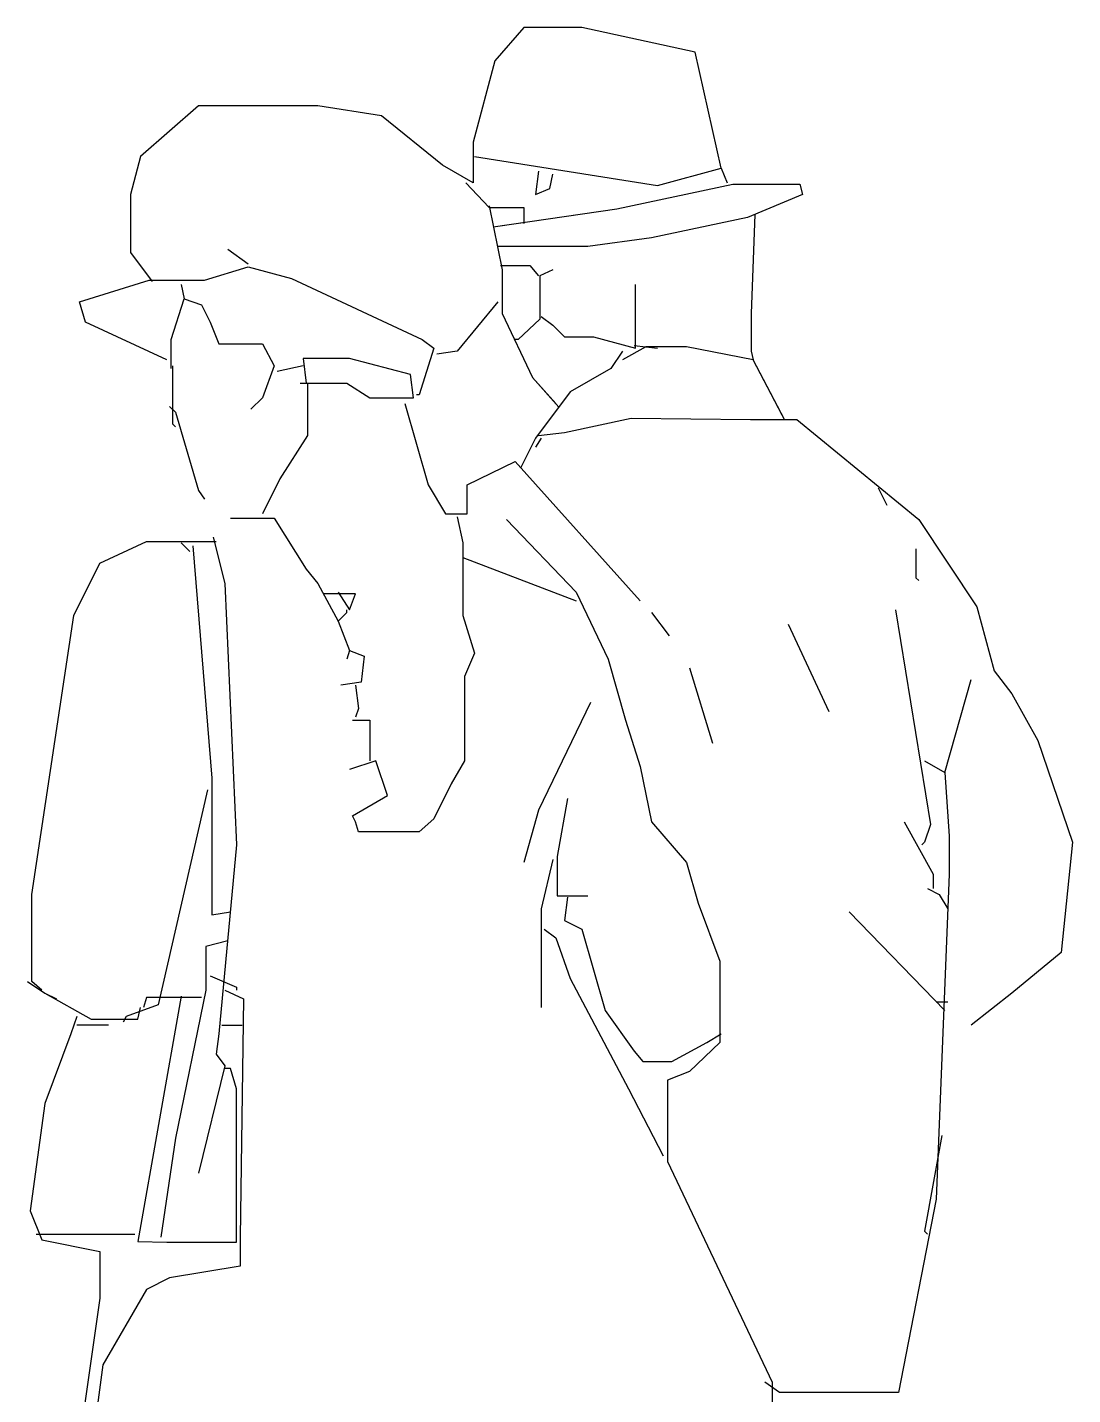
# Model space of a CAD drawing. Extents: x -126.29 to -125.34, y -5277.37 to -5275.67.
# Drawn here: x -126.226 to -125.506, y -5276.607 to -5275.665 of the extents above; entities that cross this region are included whole.
import ezdxf

# ---------------------------------------------------------------- set-up
doc = ezdxf.new("R2010")
doc.units = 0
doc.header["$LTSCALE"] = 1000
doc.layers.add('MULHER', color=7, linetype='CONTINUOUS')

msp = doc.modelspace()

# ---------------------------------------------------------------- linework, layer by layer
at = {"layer": 'MULHER', "linetype": 'CONTINUOUS'}
for p, q in [((-125.9004, -5275.82927), (-125.8804, -5275.82927)), ((-125.9004, -5275.82927), (-125.8804, -5275.82927)), ((-125.9004, -5275.82927), (-125.8804, -5275.82927)), ((-125.9004, -5275.82927), (-125.8804, -5275.82927)), ((-125.9004, -5275.82927), (-125.8804, -5275.82927)), ((-125.8804, -5275.82927), (-125.8744, -5275.83627)), ((-125.8804, -5275.82927), (-125.8744, -5275.83627)), ((-125.8804, -5275.82927), (-125.8744, -5275.83627)), ((-125.8804, -5275.82927), (-125.8744, -5275.83627)), ((-125.8804, -5275.82927), (-125.8744, -5275.83627)), ((-125.8644, -5275.83227), (-125.8734, -5275.83627)), ((-125.8734, -5275.83627), (-125.8734, -5275.86627)), ((-125.8734, -5275.83627), (-125.8734, -5275.86627)), ((-125.8074, -5275.88627), (-125.8074, -5275.84227)), ((-125.8074, -5275.88627), (-125.8074, -5275.84227)), ((-125.8074, -5275.88627), (-125.8074, -5275.84227)), ((-125.8074, -5275.88627), (-125.8074, -5275.84227)), ((-125.8074, -5275.88627), (-125.8074, -5275.84227)), ((-125.8734, -5275.86627), (-125.8884, -5275.88027)), ((-125.8734, -5275.86627), (-125.8884, -5275.88027)), ((-125.8724, -5275.86427), (-125.8644, -5275.87027)), ((-125.8724, -5275.86427), (-125.8644, -5275.87027)), ((-125.8724, -5275.86427), (-125.8644, -5275.87027)), ((-125.8724, -5275.86427), (-125.8644, -5275.87027)), ((-125.8724, -5275.86427), (-125.8644, -5275.87027)), ((-125.8724, -5275.86427), (-125.8644, -5275.87027)), ((-125.8644, -5275.87027), (-125.8564, -5275.87827)), ((-125.8644, -5275.87027), (-125.8564, -5275.87827)), ((-125.8644, -5275.87027), (-125.8564, -5275.87827)), ((-125.8644, -5275.87027), (-125.8564, -5275.87827)), ((-125.8644, -5275.87027), (-125.8564, -5275.87827)), ((-125.8644, -5275.87027), (-125.8564, -5275.87827)), ((-125.8884, -5275.88027), (-125.8904, -5275.88027)), ((-125.8884, -5275.88027), (-125.8904, -5275.88027)), ((-125.8564, -5275.87827), (-125.8364, -5275.87827)), ((-125.8564, -5275.87827), (-125.8364, -5275.87827)), ((-125.8564, -5275.87827), (-125.8364, -5275.87827)), ((-125.8564, -5275.87827), (-125.8364, -5275.87827)), ((-125.8564, -5275.87827), (-125.8364, -5275.87827)), ((-125.8564, -5275.87827), (-125.8364, -5275.87827)), ((-125.8364, -5275.87827), (-125.8074, -5275.88627)), ((-125.8364, -5275.87827), (-125.8074, -5275.88627)), ((-125.8364, -5275.87827), (-125.8074, -5275.88627)), ((-125.8364, -5275.87827), (-125.8074, -5275.88627)), ((-125.8364, -5275.87827), (-125.8074, -5275.88627)), ((-125.8364, -5275.87827), (-125.8074, -5275.88627))]:
    msp.add_line(p, q, dxfattribs=at)
for points in [[(-125.9184, -5275.75427), (-125.7924, -5275.77427), (-125.7484, -5275.76227), (-125.7664, -5275.68227), (-125.8444, -5275.66527), (-125.8844, -5275.66527), (-125.9044, -5275.68827), (-125.9194, -5275.74427), (-125.9194, -5275.77227), (-125.9404, -5275.76027), (-125.9824, -5275.72627), (-126.0264, -5275.71927), (-126.1084, -5275.71927), (-126.1484, -5275.75427), (-126.1554, -5275.78027), (-126.1554, -5275.82027), (-126.1404, -5275.84027)], [(-125.8744, -5275.76427), (-125.8764, -5275.78027), (-125.8664, -5275.77627), (-125.8644, -5275.76627)], [(-125.8744, -5275.76427), (-125.8764, -5275.78027), (-125.8664, -5275.77627), (-125.8644, -5275.76627)], [(-125.8744, -5275.76427), (-125.8764, -5275.78027), (-125.8664, -5275.77627), (-125.8644, -5275.76627)], [(-125.7484, -5275.76227), (-125.7444, -5275.77227)], [(-125.9244, -5275.77227), (-125.9084, -5275.78927), (-125.8844, -5275.78927), (-125.8844, -5275.80027)], [(-125.9244, -5275.77227), (-125.9084, -5275.78927), (-125.8844, -5275.78927), (-125.8844, -5275.80027)], [(-125.9244, -5275.77227), (-125.9084, -5275.78927), (-125.8844, -5275.78927), (-125.8844, -5275.80027)], [(-125.90544, -5275.80271), (-125.8204, -5275.79027), (-125.7404, -5275.77327), (-125.6944, -5275.77327), (-125.6924, -5275.78027), (-125.7304, -5275.79627), (-125.7964, -5275.81027), (-125.8404, -5275.81627), (-125.90267, -5275.81627)], [(-125.9024, -5275.80227), (-125.8204, -5275.79027), (-125.7404, -5275.77327), (-125.6944, -5275.77327), (-125.6924, -5275.78027), (-125.7304, -5275.79627), (-125.7964, -5275.81027), (-125.8404, -5275.81627), (-125.9004, -5275.81627)], [(-125.9024, -5275.80227), (-125.8204, -5275.79027), (-125.7404, -5275.77327), (-125.6944, -5275.77327), (-125.6924, -5275.78027), (-125.7304, -5275.79627), (-125.7964, -5275.81027), (-125.8404, -5275.81627), (-125.9004, -5275.81627)], [(-125.9024, -5275.80227), (-125.8204, -5275.79027), (-125.7404, -5275.77327), (-125.6944, -5275.77327), (-125.6924, -5275.78027), (-125.7304, -5275.79627), (-125.7964, -5275.81027), (-125.8404, -5275.81627), (-125.9004, -5275.81627)], [(-125.9024, -5275.80227), (-125.8204, -5275.79027), (-125.7404, -5275.77327), (-125.6944, -5275.77327), (-125.6924, -5275.78027), (-125.7304, -5275.79627), (-125.7964, -5275.81027), (-125.8404, -5275.81627), (-125.9004, -5275.81627)], [(-125.9024, -5275.80227), (-125.8204, -5275.79027), (-125.7404, -5275.77327), (-125.6944, -5275.77327), (-125.6924, -5275.78027), (-125.7304, -5275.79627), (-125.7964, -5275.81027), (-125.8404, -5275.81627), (-125.9004, -5275.81627)], [(-125.9024, -5275.80227), (-125.8204, -5275.79027), (-125.7404, -5275.77327), (-125.6944, -5275.77327), (-125.6924, -5275.78027), (-125.7304, -5275.79627), (-125.7964, -5275.81027), (-125.8404, -5275.81627), (-125.9004, -5275.81627)], [(-125.9084, -5275.78827), (-125.8994, -5275.83227), (-125.8994, -5275.86227), (-125.8784, -5275.90627), (-125.86023, -5275.92671)], [(-125.9084, -5275.78827), (-125.8994, -5275.83227), (-125.8994, -5275.86227), (-125.8784, -5275.90627), (-125.8624, -5275.92427)], [(-125.9084, -5275.78827), (-125.8994, -5275.83227), (-125.8994, -5275.86227), (-125.8784, -5275.90627), (-125.8624, -5275.92427)], [(-125.9084, -5275.78827), (-125.8994, -5275.83227), (-125.8994, -5275.86227), (-125.8784, -5275.90627), (-125.8624, -5275.92427)], [(-125.72532, -5275.79413), (-125.7279, -5275.86227), (-125.7279, -5275.88827), (-125.7264, -5275.89427)], [(-126.0744, -5275.82827), (-126.0884, -5275.81827)], [(-126.1304, -5275.89427), (-126.1864, -5275.86827), (-126.1904, -5275.85427), (-126.1424, -5275.83927), (-126.1044, -5275.83927), (-126.0744, -5275.83027), (-126.0444, -5275.83827), (-125.9544, -5275.88027), (-125.9464, -5275.88627), (-125.9564, -5275.91827), (-125.9584, -5275.91827)], [(-126.1204, -5275.84227), (-126.1184, -5275.85227)], [(-126.1274, -5275.90027), (-126.1274, -5275.88027), (-126.1184, -5275.85227), (-126.1064, -5275.85627), (-126.1004, -5275.86827), (-126.0944, -5275.88327), (-126.0644, -5275.88327), (-126.0564, -5275.89827), (-126.0644, -5275.92027), (-126.0724, -5275.92827)], [(-126.1274, -5275.90027), (-126.1274, -5275.88027), (-126.1184, -5275.85227), (-126.1064, -5275.85627), (-126.1004, -5275.86827), (-126.0944, -5275.88327), (-126.0644, -5275.88327), (-126.0564, -5275.89827), (-126.0644, -5275.92027), (-126.0724, -5275.92827)], [(-126.1274, -5275.90027), (-126.1274, -5275.88027), (-126.1184, -5275.85227), (-126.1064, -5275.85627), (-126.1004, -5275.86827), (-126.0944, -5275.88327), (-126.0644, -5275.88327), (-126.0564, -5275.89827), (-126.0644, -5275.92027), (-126.0724, -5275.92827)], [(-126.1274, -5275.90027), (-126.1274, -5275.88027), (-126.1184, -5275.85227), (-126.1064, -5275.85627), (-126.1004, -5275.86827), (-126.0944, -5275.88327), (-126.0644, -5275.88327), (-126.0564, -5275.89827), (-126.0644, -5275.92027), (-126.0724, -5275.92827)], [(-125.9024, -5275.85427), (-125.9304, -5275.88827), (-125.9444, -5275.89027)], [(-125.70481, -5275.93527), (-125.7264, -5275.89427), (-125.7724, -5275.88527), (-125.8004, -5275.88527), (-125.8164, -5275.89427)], [(-125.7064, -5275.93227), (-125.7264, -5275.89427), (-125.7724, -5275.88527), (-125.8004, -5275.88527), (-125.8164, -5275.89427)], [(-125.7064, -5275.93227), (-125.7264, -5275.89427), (-125.7724, -5275.88527), (-125.8004, -5275.88527), (-125.8164, -5275.89427)], [(-125.7064, -5275.93227), (-125.7264, -5275.89427), (-125.7724, -5275.88527), (-125.8004, -5275.88527), (-125.8164, -5275.89427)], [(-125.8084, -5275.88427), (-125.7924, -5275.88627)], [(-125.8084, -5275.88427), (-125.7924, -5275.88627)], [(-126.0384, -5275.91027), (-126.0064, -5275.91027), (-125.9904, -5275.92027), (-125.9604, -5275.92027), (-125.9624, -5275.90427), (-126.0044, -5275.89327), (-126.0364, -5275.89327), (-126.0344, -5275.91027)], [(-126.0384, -5275.91027), (-126.0064, -5275.91027), (-125.9904, -5275.92027), (-125.9604, -5275.92027), (-125.9624, -5275.90427), (-126.0044, -5275.89327), (-126.0364, -5275.89327), (-126.0344, -5275.91027)], [(-126.0384, -5275.91027), (-126.0064, -5275.91027), (-125.9904, -5275.92027), (-125.9604, -5275.92027), (-125.9624, -5275.90427), (-126.0044, -5275.89327), (-126.0364, -5275.89327), (-126.0344, -5275.91027)], [(-126.0384, -5275.91027), (-126.0064, -5275.91027), (-125.9904, -5275.92027), (-125.9604, -5275.92027), (-125.9624, -5275.90427), (-126.0044, -5275.89327), (-126.0364, -5275.89327), (-126.0344, -5275.91027)], [(-126.0384, -5275.91027), (-126.0064, -5275.91027), (-125.9904, -5275.92027), (-125.9604, -5275.92027), (-125.9624, -5275.90427), (-126.0044, -5275.89327), (-126.0364, -5275.89327), (-126.0344, -5275.91027)], [(-126.0384, -5275.91027), (-126.0064, -5275.91027), (-125.9904, -5275.92027), (-125.9604, -5275.92027), (-125.9624, -5275.90427), (-126.0044, -5275.89327), (-126.0364, -5275.89327), (-126.0344, -5275.91027)], [(-126.0384, -5275.91027), (-126.0064, -5275.91027), (-125.9904, -5275.92027), (-125.9604, -5275.92027), (-125.9624, -5275.90427), (-126.0044, -5275.89327), (-126.0364, -5275.89327), (-126.0344, -5275.91027)], [(-125.8164, -5275.88827), (-125.8244, -5275.90027), (-125.8524, -5275.91627), (-125.8764, -5275.94827), (-125.8864, -5275.96827)], [(-125.8164, -5275.88827), (-125.8244, -5275.90027), (-125.8524, -5275.91627), (-125.8764, -5275.94827), (-125.8864, -5275.96827)], [(-125.8164, -5275.88827), (-125.8244, -5275.90027), (-125.8524, -5275.91627), (-125.8764, -5275.94827), (-125.8864, -5275.96827)], [(-125.8164, -5275.88827), (-125.8244, -5275.90027), (-125.8524, -5275.91627), (-125.8764, -5275.94827), (-125.8864, -5275.96827)], [(-125.8164, -5275.88827), (-125.8244, -5275.90027), (-125.8524, -5275.91627), (-125.8764, -5275.94827), (-125.8864, -5275.96827)], [(-126.1264, -5275.89827), (-126.1264, -5275.93827), (-126.1244, -5275.94027)], [(-126.1264, -5275.89827), (-126.1264, -5275.93827), (-126.1244, -5275.94027)], [(-126.1264, -5275.89827), (-126.1264, -5275.93827), (-126.1244, -5275.94027)], [(-126.1264, -5275.89827), (-126.1264, -5275.93827), (-126.1244, -5275.94027)], [(-126.1264, -5275.89827), (-126.1264, -5275.93827), (-126.1244, -5275.94027)], [(-126.1264, -5275.89827), (-126.1264, -5275.93827), (-126.1244, -5275.94027)], [(-126.1264, -5275.89827), (-126.1264, -5275.93827), (-126.1244, -5275.94027)], [(-126.1264, -5275.89827), (-126.1264, -5275.93827), (-126.1244, -5275.94027)], [(-126.1264, -5275.89827), (-126.1264, -5275.93827), (-126.1244, -5275.94027)], [(-126.1264, -5275.89827), (-126.1264, -5275.93827), (-126.1244, -5275.94027)], [(-126.1264, -5275.89827), (-126.1264, -5275.93827), (-126.1244, -5275.94027)], [(-126.1264, -5275.89827), (-126.1264, -5275.93827), (-126.1244, -5275.94027)], [(-126.1264, -5275.89827), (-126.1264, -5275.93827), (-126.1244, -5275.94027)], [(-126.0364, -5275.89827), (-126.0544, -5275.90227)], [(-126.0364, -5275.89827), (-126.0544, -5275.90227)], [(-126.0364, -5275.89827), (-126.0544, -5275.90227)], [(-126.0334, -5275.91027), (-126.0334, -5275.94627), (-126.0524, -5275.97627), (-126.0644, -5276.00027)], [(-126.0334, -5275.91027), (-126.0334, -5275.94627), (-126.0524, -5275.97627), (-126.0644, -5276.00027)], [(-126.0334, -5275.91027), (-126.0334, -5275.94627), (-126.0524, -5275.97627), (-126.0644, -5276.00027)], [(-126.0334, -5275.91027), (-126.0334, -5275.94627), (-126.0524, -5275.97627), (-126.0644, -5276.00027)], [(-125.9664, -5275.92427), (-125.9504, -5275.98027), (-125.9384, -5276.00027), (-125.9234, -5276.00027), (-125.9234, -5275.98027), (-125.8904, -5275.96427), (-125.8044, -5276.06027)], [(-125.9664, -5275.92427), (-125.9504, -5275.98027), (-125.9384, -5276.00027), (-125.9234, -5276.00027), (-125.9234, -5275.98027), (-125.8904, -5275.96427), (-125.8044, -5276.06027)], [(-125.9664, -5275.92427), (-125.9504, -5275.98027), (-125.9384, -5276.00027), (-125.9234, -5276.00027), (-125.9234, -5275.98027), (-125.8904, -5275.96427), (-125.8044, -5276.06027)], [(-125.9664, -5275.92427), (-125.9504, -5275.98027), (-125.9384, -5276.00027), (-125.9234, -5276.00027), (-125.9234, -5275.98027), (-125.8904, -5275.96427), (-125.8044, -5276.06027)], [(-126.1284, -5275.92627), (-126.1244, -5275.93027), (-126.1084, -5275.98427), (-126.1044, -5275.99027)], [(-126.1284, -5275.92627), (-126.1244, -5275.93027), (-126.1084, -5275.98427), (-126.1044, -5275.99027)], [(-126.1284, -5275.92627), (-126.1244, -5275.93027), (-126.1084, -5275.98427), (-126.1044, -5275.99027)], [(-126.1284, -5275.92627), (-126.1244, -5275.93027), (-126.1084, -5275.98427), (-126.1044, -5275.99027)], [(-126.1284, -5275.92627), (-126.1244, -5275.93027), (-126.1084, -5275.98427), (-126.1044, -5275.99027)], [(-126.1284, -5275.92627), (-126.1244, -5275.93027), (-126.1084, -5275.98427), (-126.1044, -5275.99027)], [(-126.1284, -5275.92627), (-126.1244, -5275.93027), (-126.1084, -5275.98427), (-126.1044, -5275.99027)], [(-126.1284, -5275.92627), (-126.1244, -5275.93027), (-126.1084, -5275.98427), (-126.1044, -5275.99027)], [(-126.1284, -5275.92627), (-126.1244, -5275.93027), (-126.1084, -5275.98427), (-126.1044, -5275.99027)], [(-125.8744, -5275.94627), (-125.8564, -5275.94427), (-125.8104, -5275.93427), (-125.7284, -5275.93527), (-125.6964, -5275.93527), (-125.6124, -5276.00427), (-125.5724, -5276.06427), (-125.5604, -5276.10827), (-125.5484, -5276.12427), (-125.5304, -5276.15627), (-125.5064, -5276.22627), (-125.5144, -5276.30227), (-125.5484, -5276.33027), (-125.5764, -5276.35227)], [(-125.8744, -5275.94627), (-125.8564, -5275.94427), (-125.8104, -5275.93427), (-125.7284, -5275.93527), (-125.6964, -5275.93527), (-125.6124, -5276.00427), (-125.5724, -5276.06427), (-125.5604, -5276.10827), (-125.5484, -5276.12427), (-125.5304, -5276.15627), (-125.5064, -5276.22627), (-125.5144, -5276.30227), (-125.5484, -5276.33027), (-125.5764, -5276.35227)], [(-125.8744, -5275.94627), (-125.8564, -5275.94427), (-125.8104, -5275.93427), (-125.7284, -5275.93527), (-125.6964, -5275.93527), (-125.6124, -5276.00427), (-125.5724, -5276.06427), (-125.5604, -5276.10827), (-125.5484, -5276.12427), (-125.5304, -5276.15627), (-125.5064, -5276.22627), (-125.5144, -5276.30227), (-125.5484, -5276.33027), (-125.5764, -5276.35227)], [(-125.8744, -5275.94627), (-125.8564, -5275.94427), (-125.8104, -5275.93427), (-125.7284, -5275.93527), (-125.6964, -5275.93527), (-125.6124, -5276.00427), (-125.5724, -5276.06427), (-125.5604, -5276.10827), (-125.5484, -5276.12427), (-125.5304, -5276.15627), (-125.5064, -5276.22627), (-125.5144, -5276.30227), (-125.5484, -5276.33027), (-125.5764, -5276.35227)], [(-125.8744, -5275.94627), (-125.8564, -5275.94427), (-125.8104, -5275.93427), (-125.7284, -5275.93527), (-125.6964, -5275.93527), (-125.6124, -5276.00427), (-125.5724, -5276.06427), (-125.5604, -5276.10827), (-125.5484, -5276.12427), (-125.5304, -5276.15627), (-125.5064, -5276.22627), (-125.5144, -5276.30227), (-125.5484, -5276.33027), (-125.5764, -5276.35227)], [(-125.8744, -5275.94627), (-125.8564, -5275.94427), (-125.8104, -5275.93427), (-125.7284, -5275.93527), (-125.6964, -5275.93527), (-125.6124, -5276.00427), (-125.5724, -5276.06427), (-125.5604, -5276.10827), (-125.5484, -5276.12427), (-125.5304, -5276.15627), (-125.5064, -5276.22627), (-125.5144, -5276.30227), (-125.5484, -5276.33027), (-125.5764, -5276.35227)], [(-125.8744, -5275.94627), (-125.8564, -5275.94427), (-125.8104, -5275.93427), (-125.7284, -5275.93527), (-125.6964, -5275.93527), (-125.6124, -5276.00427), (-125.5724, -5276.06427), (-125.5604, -5276.10827), (-125.5484, -5276.12427), (-125.5304, -5276.15627), (-125.5064, -5276.22627), (-125.5144, -5276.30227), (-125.5484, -5276.33027), (-125.5764, -5276.35227)], [(-125.8724, -5275.94827), (-125.8764, -5275.95427)], [(-125.8724, -5275.94827), (-125.8764, -5275.95427)], [(-125.8724, -5275.94827), (-125.8764, -5275.95427)], [(-125.8724, -5275.94827), (-125.8764, -5275.95427)], [(-125.6404, -5275.98227), (-125.6344, -5275.99427)], [(-125.6404, -5275.98227), (-125.6344, -5275.99427)], [(-125.6404, -5275.98227), (-125.6344, -5275.99427)], [(-125.6404, -5275.98227), (-125.6344, -5275.99427)], [(-125.8964, -5276.00427), (-125.8484, -5276.05427), (-125.8264, -5276.10027), (-125.8144, -5276.14227), (-125.8044, -5276.17427), (-125.7964, -5276.21227), (-125.7724, -5276.24027), (-125.7644, -5276.26827), (-125.7494, -5276.30827), (-125.7494, -5276.36427), (-125.7704, -5276.38427), (-125.7854, -5276.39027), (-125.7854, -5276.44627), (-125.7134, -5276.59827), (-125.7134, -5276.63227), (-125.7384, -5276.64227), (-125.8484, -5276.66827), (-126.0064, -5276.67727), (-126.0684, -5276.67727), (-126.1824, -5276.65427), (-126.1864, -5276.65627)], [(-125.8964, -5276.00427), (-125.8484, -5276.05427), (-125.8264, -5276.10027), (-125.8144, -5276.14227), (-125.8044, -5276.17427), (-125.7964, -5276.21227), (-125.7724, -5276.24027), (-125.7644, -5276.26827), (-125.7494, -5276.30827), (-125.7494, -5276.36427), (-125.7704, -5276.38427), (-125.7854, -5276.39027), (-125.7854, -5276.44627), (-125.7134, -5276.59827), (-125.7134, -5276.63227), (-125.7384, -5276.64227), (-125.8484, -5276.66827), (-126.0064, -5276.67727), (-126.0684, -5276.67727), (-126.1824, -5276.65427), (-126.1864, -5276.65627)], [(-125.8964, -5276.00427), (-125.8484, -5276.05427), (-125.8264, -5276.10027), (-125.8144, -5276.14227), (-125.8044, -5276.17427), (-125.7964, -5276.21227), (-125.7724, -5276.24027), (-125.7644, -5276.26827), (-125.7494, -5276.30827), (-125.7494, -5276.36427), (-125.7704, -5276.38427), (-125.7854, -5276.39027), (-125.7854, -5276.44627), (-125.7134, -5276.59827), (-125.7134, -5276.63227), (-125.7384, -5276.64227), (-125.8484, -5276.66827), (-126.0064, -5276.67727), (-126.0684, -5276.67727), (-126.1824, -5276.65427), (-126.1864, -5276.65627)], [(-125.8964, -5276.00427), (-125.8484, -5276.05427), (-125.8264, -5276.10027), (-125.8144, -5276.14227), (-125.8044, -5276.17427), (-125.7964, -5276.21227), (-125.7724, -5276.24027), (-125.7644, -5276.26827), (-125.7494, -5276.30827), (-125.7494, -5276.36427), (-125.7704, -5276.38427), (-125.7854, -5276.39027), (-125.7854, -5276.44627), (-125.7134, -5276.59827), (-125.7134, -5276.63227), (-125.7384, -5276.64227), (-125.8484, -5276.66827), (-126.0064, -5276.67727), (-126.0684, -5276.67727), (-126.1824, -5276.65427), (-126.1864, -5276.65627)], [(-125.8964, -5276.00427), (-125.8484, -5276.05427), (-125.8264, -5276.10027), (-125.8144, -5276.14227), (-125.8044, -5276.17427), (-125.7964, -5276.21227), (-125.7724, -5276.24027), (-125.7644, -5276.26827), (-125.7494, -5276.30827), (-125.7494, -5276.36427), (-125.7704, -5276.38427), (-125.7854, -5276.39027), (-125.7854, -5276.44627), (-125.7134, -5276.59827), (-125.7134, -5276.63227), (-125.7384, -5276.64227), (-125.8484, -5276.66827), (-126.0064, -5276.67727), (-126.0684, -5276.67727), (-126.1824, -5276.65427), (-126.1864, -5276.65627)], [(-125.8964, -5276.00427), (-125.8484, -5276.05427), (-125.8264, -5276.10027), (-125.8144, -5276.14227), (-125.8044, -5276.17427), (-125.7964, -5276.21227), (-125.7724, -5276.24027), (-125.7644, -5276.26827), (-125.7494, -5276.30827), (-125.7494, -5276.36427), (-125.7704, -5276.38427), (-125.7854, -5276.39027), (-125.7854, -5276.44627), (-125.7134, -5276.59827), (-125.7134, -5276.63227), (-125.7384, -5276.64227), (-125.8484, -5276.66827), (-126.0064, -5276.67727), (-126.0684, -5276.67727), (-126.1824, -5276.65427), (-126.1864, -5276.65627)], [(-126.0864, -5276.00327), (-126.0564, -5276.00327), (-126.0344, -5276.03827), (-126.0264, -5276.04827), (-126.0124, -5276.07427), (-126.0064, -5276.06827), (-126.0064, -5276.06627)], [(-126.0864, -5276.00327), (-126.0564, -5276.00327), (-126.0344, -5276.03827), (-126.0264, -5276.04827), (-126.0124, -5276.07427), (-126.0064, -5276.06827), (-126.0064, -5276.06627)], [(-126.0864, -5276.00327), (-126.0564, -5276.00327), (-126.0344, -5276.03827), (-126.0264, -5276.04827), (-126.0124, -5276.07427), (-126.0064, -5276.06827), (-126.0064, -5276.06627)], [(-126.0864, -5276.00327), (-126.0564, -5276.00327), (-126.0344, -5276.03827), (-126.0264, -5276.04827), (-126.0124, -5276.07427), (-126.0064, -5276.06827), (-126.0064, -5276.06627)], [(-126.0864, -5276.00327), (-126.0564, -5276.00327), (-126.0344, -5276.03827), (-126.0264, -5276.04827), (-126.0124, -5276.07427), (-126.0064, -5276.06827), (-126.0064, -5276.06627)], [(-125.9304, -5276.00227), (-125.9264, -5276.02027), (-125.9264, -5276.07027), (-125.9184, -5276.09627), (-125.9254, -5276.11227), (-125.9254, -5276.17027), (-125.9344, -5276.18627), (-125.9464, -5276.21027), (-125.9564, -5276.21927), (-125.9984, -5276.21927), (-126.0004, -5276.21227), (-126.0024, -5276.20827), (-125.9784, -5276.19427), (-125.9864, -5276.17027), (-126.0044, -5276.17627)], [(-125.9304, -5276.00227), (-125.9264, -5276.02027), (-125.9264, -5276.07027), (-125.9184, -5276.09627), (-125.9254, -5276.11227), (-125.9254, -5276.17027), (-125.9344, -5276.18627), (-125.9464, -5276.21027), (-125.9564, -5276.21927), (-125.9984, -5276.21927), (-126.0004, -5276.21227), (-126.0024, -5276.20827), (-125.9784, -5276.19427), (-125.9864, -5276.17027), (-126.0044, -5276.17627)], [(-125.9304, -5276.00227), (-125.9264, -5276.02027), (-125.9264, -5276.07027), (-125.9184, -5276.09627), (-125.9254, -5276.11227), (-125.9254, -5276.17027), (-125.9344, -5276.18627), (-125.9464, -5276.21027), (-125.9564, -5276.21927), (-125.9984, -5276.21927), (-126.0004, -5276.21227), (-126.0024, -5276.20827), (-125.9784, -5276.19427), (-125.9864, -5276.17027), (-126.0044, -5276.17627)], [(-126.2164, -5276.32827), (-126.2234, -5276.32227), (-126.2234, -5276.26227), (-126.1944, -5276.07027), (-126.1764, -5276.03427), (-126.1444, -5276.01927), (-126.0964, -5276.01927)], [(-126.2164, -5276.32827), (-126.2234, -5276.32227), (-126.2234, -5276.26227), (-126.1944, -5276.07027), (-126.1764, -5276.03427), (-126.1444, -5276.01927), (-126.0964, -5276.01927)], [(-126.2164, -5276.32827), (-126.2234, -5276.32227), (-126.2234, -5276.26227), (-126.1944, -5276.07027), (-126.1764, -5276.03427), (-126.1444, -5276.01927), (-126.0964, -5276.01927)], [(-126.2164, -5276.32827), (-126.2234, -5276.32227), (-126.2234, -5276.26227), (-126.1944, -5276.07027), (-126.1764, -5276.03427), (-126.1444, -5276.01927), (-126.0964, -5276.01927)], [(-126.2164, -5276.32827), (-126.2234, -5276.32227), (-126.2234, -5276.26227), (-126.1944, -5276.07027), (-126.1764, -5276.03427), (-126.1444, -5276.01927), (-126.0964, -5276.01927)], [(-126.2164, -5276.32827), (-126.2234, -5276.32227), (-126.2234, -5276.26227), (-126.1944, -5276.07027), (-126.1764, -5276.03427), (-126.1444, -5276.01927), (-126.0964, -5276.01927)], [(-126.0984, -5276.01627), (-126.0904, -5276.04827), (-126.0824, -5276.22827), (-126.0944, -5276.35827), (-126.0964, -5276.37227), (-126.0904, -5276.38027), (-126.1084, -5276.45427)], [(-126.0984, -5276.01627), (-126.0904, -5276.04827), (-126.0824, -5276.22827), (-126.0944, -5276.35827), (-126.0964, -5276.37227), (-126.0904, -5276.38027), (-126.1084, -5276.45427)], [(-126.1204, -5276.02027), (-126.1144, -5276.02627)], [(-126.1204, -5276.02027), (-126.1144, -5276.02627)], [(-126.1124, -5276.02227), (-126.0994, -5276.18227), (-126.0994, -5276.27627), (-126.0864, -5276.27427)], [(-126.1124, -5276.02227), (-126.0994, -5276.18227), (-126.0994, -5276.27627), (-126.0864, -5276.27427)], [(-125.6144, -5276.02427), (-125.6144, -5276.04427), (-125.6124, -5276.04627)], [(-125.9264, -5276.03027), (-125.8484, -5276.06027)], [(-125.9264, -5276.03027), (-125.8484, -5276.06027)], [(-125.9264, -5276.03027), (-125.8484, -5276.06027)], [(-125.9264, -5276.03027), (-125.8484, -5276.06027)], [(-125.9264, -5276.03027), (-125.8484, -5276.06027)], [(-125.9264, -5276.03027), (-125.8484, -5276.06027)], [(-126.0124, -5276.05427), (-126.0044, -5276.06627), (-126.0004, -5276.05527), (-126.0224, -5276.05527)], [(-126.0124, -5276.05427), (-126.0044, -5276.06627), (-126.0004, -5276.05527), (-126.0224, -5276.05527)], [(-126.0124, -5276.05427), (-126.0044, -5276.06627), (-126.0004, -5276.05527), (-126.0224, -5276.05527)], [(-126.0124, -5276.05427), (-126.0044, -5276.06627), (-126.0004, -5276.05527), (-126.0224, -5276.05527)], [(-126.0124, -5276.05427), (-126.0044, -5276.06627), (-126.0004, -5276.05527), (-126.0224, -5276.05527)], [(-126.0124, -5276.05427), (-126.0044, -5276.06627), (-126.0004, -5276.05527), (-126.0224, -5276.05527)], [(-126.0124, -5276.05427), (-126.0044, -5276.06627), (-126.0004, -5276.05527), (-126.0224, -5276.05527)], [(-126.0124, -5276.05427), (-126.0044, -5276.06627), (-126.0004, -5276.05527), (-126.0224, -5276.05527)], [(-125.6284, -5276.06627), (-125.6044, -5276.21427), (-125.6084, -5276.22627), (-125.6104, -5276.22827)], [(-125.6284, -5276.06627), (-125.6044, -5276.21427), (-125.6084, -5276.22627), (-125.6104, -5276.22827)], [(-125.6284, -5276.06627), (-125.6044, -5276.21427), (-125.6084, -5276.22627), (-125.6104, -5276.22827)], [(-126.0124, -5276.07427), (-126.0044, -5276.09427), (-126.0064, -5276.10027)], [(-126.0124, -5276.07427), (-126.0044, -5276.09427), (-126.0064, -5276.10027)], [(-126.0124, -5276.07427), (-126.0044, -5276.09427), (-126.0064, -5276.10027)], [(-125.7964, -5276.06827), (-125.7844, -5276.08427)], [(-125.7964, -5276.06827), (-125.7844, -5276.08427)], [(-125.7964, -5276.06827), (-125.7844, -5276.08427)], [(-125.7964, -5276.06827), (-125.7844, -5276.08427)], [(-125.7964, -5276.06827), (-125.7844, -5276.08427)], [(-125.7964, -5276.06827), (-125.7844, -5276.08427)], [(-125.7964, -5276.06827), (-125.7844, -5276.08427)], [(-125.7964, -5276.06827), (-125.7844, -5276.08427)], [(-125.7024, -5276.07627), (-125.6744, -5276.13627)], [(-125.7024, -5276.07627), (-125.6744, -5276.13627)], [(-125.7024, -5276.07627), (-125.6744, -5276.13627)], [(-125.7024, -5276.07627), (-125.6744, -5276.13627)], [(-125.7024, -5276.07627), (-125.6744, -5276.13627)], [(-125.7024, -5276.07627), (-125.6744, -5276.13627)], [(-125.7024, -5276.07627), (-125.6744, -5276.13627)], [(-126.0044, -5276.09427), (-125.9944, -5276.09827), (-125.9964, -5276.11627), (-126.0104, -5276.11827)], [(-125.7704, -5276.10627), (-125.7544, -5276.15827)], [(-125.7704, -5276.10627), (-125.7544, -5276.15827)], [(-125.7704, -5276.10627), (-125.7544, -5276.15827)], [(-125.7704, -5276.10627), (-125.7544, -5276.15827)], [(-125.7704, -5276.10627), (-125.7544, -5276.15827)], [(-125.7704, -5276.10627), (-125.7544, -5276.15827)], [(-125.7704, -5276.10627), (-125.7544, -5276.15827)], [(-125.7704, -5276.10627), (-125.7544, -5276.15827)], [(-125.7704, -5276.10627), (-125.7544, -5276.15827)], [(-125.7704, -5276.10627), (-125.7544, -5276.15827)], [(-125.7704, -5276.10627), (-125.7544, -5276.15827)], [(-126.0004, -5276.11827), (-125.9984, -5276.13427), (-126.0004, -5276.14027)], [(-126.0004, -5276.11827), (-125.9984, -5276.13427), (-126.0004, -5276.14027)], [(-126.0004, -5276.11827), (-125.9984, -5276.13427), (-126.0004, -5276.14027)], [(-126.0004, -5276.11827), (-125.9984, -5276.13427), (-126.0004, -5276.14027)], [(-126.0004, -5276.11827), (-125.9984, -5276.13427), (-126.0004, -5276.14027)], [(-125.6084, -5276.17027), (-125.5944, -5276.17827), (-125.5764, -5276.11427)], [(-125.6084, -5276.17027), (-125.5944, -5276.17827), (-125.5764, -5276.11427)], [(-125.6084, -5276.17027), (-125.5944, -5276.17827), (-125.5764, -5276.11427)], [(-125.6084, -5276.17027), (-125.5944, -5276.17827), (-125.5764, -5276.11427)], [(-125.6084, -5276.17027), (-125.5944, -5276.17827), (-125.5764, -5276.11427)], [(-125.6084, -5276.17027), (-125.5944, -5276.17827), (-125.5764, -5276.11427)], [(-125.6084, -5276.17027), (-125.5944, -5276.17827), (-125.5764, -5276.11427)], [(-125.6084, -5276.17027), (-125.5944, -5276.17827), (-125.5764, -5276.11427)], [(-125.8384, -5276.13027), (-125.8744, -5276.20427), (-125.8844, -5276.24027)], [(-125.8384, -5276.13027), (-125.8744, -5276.20427), (-125.8844, -5276.24027)], [(-125.8384, -5276.13027), (-125.8744, -5276.20427), (-125.8844, -5276.24027)], [(-125.8384, -5276.13027), (-125.8744, -5276.20427), (-125.8844, -5276.24027)], [(-125.8384, -5276.13027), (-125.8744, -5276.20427), (-125.8844, -5276.24027)], [(-125.8384, -5276.13027), (-125.8744, -5276.20427), (-125.8844, -5276.24027)], [(-125.8384, -5276.13027), (-125.8744, -5276.20427), (-125.8844, -5276.24027)], [(-125.8384, -5276.13027), (-125.8744, -5276.20427), (-125.8844, -5276.24027)], [(-125.8384, -5276.13027), (-125.8744, -5276.20427), (-125.8844, -5276.24027)], [(-125.8384, -5276.13027), (-125.8744, -5276.20427), (-125.8844, -5276.24027)], [(-125.8384, -5276.13027), (-125.8744, -5276.20427), (-125.8844, -5276.24027)], [(-125.8384, -5276.13027), (-125.8744, -5276.20427), (-125.8844, -5276.24027)], [(-126.0024, -5276.14227), (-125.9904, -5276.14227), (-125.9904, -5276.17027)], [(-126.0024, -5276.14227), (-125.9904, -5276.14227), (-125.9904, -5276.17027)], [(-126.0024, -5276.14227), (-125.9904, -5276.14227), (-125.9904, -5276.17027)], [(-126.0024, -5276.14227), (-125.9904, -5276.14227), (-125.9904, -5276.17027)], [(-126.0024, -5276.14227), (-125.9904, -5276.14227), (-125.9904, -5276.17027)], [(-125.5944, -5276.17827), (-125.5914, -5276.22227), (-125.5914, -5276.24827), (-125.6004, -5276.47227), (-125.6264, -5276.60527), (-125.7084, -5276.60527), (-125.7184, -5276.59827)], [(-125.5944, -5276.17827), (-125.5914, -5276.22227), (-125.5914, -5276.24827), (-125.6004, -5276.47227), (-125.6264, -5276.60527), (-125.7084, -5276.60527), (-125.7184, -5276.59827)], [(-126.1024, -5276.19027), (-126.1364, -5276.33827), (-126.1584, -5276.34627), (-126.1604, -5276.35027)], [(-126.1024, -5276.19027), (-126.1364, -5276.33827), (-126.1584, -5276.34627), (-126.1604, -5276.35027)], [(-126.1024, -5276.19027), (-126.1364, -5276.33827), (-126.1584, -5276.34627), (-126.1604, -5276.35027)], [(-126.1024, -5276.19027), (-126.1364, -5276.33827), (-126.1584, -5276.34627), (-126.1604, -5276.35027)], [(-126.1024, -5276.19027), (-126.1364, -5276.33827), (-126.1584, -5276.34627), (-126.1604, -5276.35027)], [(-126.1024, -5276.19027), (-126.1364, -5276.33827), (-126.1584, -5276.34627), (-126.1604, -5276.35027)], [(-126.1024, -5276.19027), (-126.1364, -5276.33827), (-126.1584, -5276.34627), (-126.1604, -5276.35027)], [(-126.1024, -5276.19027), (-126.1364, -5276.33827), (-126.1584, -5276.34627), (-126.1604, -5276.35027)], [(-126.1024, -5276.19027), (-126.1364, -5276.33827), (-126.1584, -5276.34627), (-126.1604, -5276.35027)], [(-126.1024, -5276.19027), (-126.1364, -5276.33827), (-126.1584, -5276.34627), (-126.1604, -5276.35027)], [(-126.1024, -5276.19027), (-126.1364, -5276.33827), (-126.1584, -5276.34627), (-126.1604, -5276.35027)], [(-126.1024, -5276.19027), (-126.1364, -5276.33827), (-126.1584, -5276.34627), (-126.1604, -5276.35027)], [(-126.1024, -5276.19027), (-126.1364, -5276.33827), (-126.1584, -5276.34627), (-126.1604, -5276.35027)], [(-125.8544, -5276.19627), (-125.8614, -5276.23627), (-125.8614, -5276.26327), (-125.8404, -5276.26327)], [(-125.8544, -5276.19627), (-125.8614, -5276.23627), (-125.8614, -5276.26327), (-125.8404, -5276.26327)], [(-125.8544, -5276.19627), (-125.8614, -5276.23627), (-125.8614, -5276.26327), (-125.8404, -5276.26327)], [(-125.8544, -5276.19627), (-125.8614, -5276.23627), (-125.8614, -5276.26327), (-125.8404, -5276.26327)], [(-125.8544, -5276.19627), (-125.8614, -5276.23627), (-125.8614, -5276.26327), (-125.8404, -5276.26327)], [(-125.8544, -5276.19627), (-125.8614, -5276.23627), (-125.8614, -5276.26327), (-125.8404, -5276.26327)], [(-125.8544, -5276.19627), (-125.8614, -5276.23627), (-125.8614, -5276.26327), (-125.8404, -5276.26327)], [(-125.8544, -5276.19627), (-125.8614, -5276.23627), (-125.8614, -5276.26327), (-125.8404, -5276.26327)], [(-125.8544, -5276.19627), (-125.8614, -5276.23627), (-125.8614, -5276.26327), (-125.8404, -5276.26327)], [(-125.8544, -5276.19627), (-125.8614, -5276.23627), (-125.8614, -5276.26327), (-125.8404, -5276.26327)], [(-125.8544, -5276.19627), (-125.8614, -5276.23627), (-125.8614, -5276.26327), (-125.8404, -5276.26327)], [(-125.6224, -5276.21227), (-125.6024, -5276.24827), (-125.6024, -5276.25827)], [(-125.6224, -5276.21227), (-125.6024, -5276.24827), (-125.6024, -5276.25827)], [(-125.6224, -5276.21227), (-125.6024, -5276.24827), (-125.6024, -5276.25827)], [(-125.6224, -5276.21227), (-125.6024, -5276.24827), (-125.6024, -5276.25827)], [(-125.8644, -5276.23827), (-125.8724, -5276.27227), (-125.8724, -5276.34027)], [(-125.8644, -5276.23827), (-125.8724, -5276.27227), (-125.8724, -5276.34027)], [(-125.8644, -5276.23827), (-125.8724, -5276.27227), (-125.8724, -5276.34027)], [(-125.8644, -5276.23827), (-125.8724, -5276.27227), (-125.8724, -5276.34027)], [(-125.8644, -5276.23827), (-125.8724, -5276.27227), (-125.8724, -5276.34027)], [(-125.6064, -5276.25827), (-125.5984, -5276.26227), (-125.5924, -5276.27227)], [(-125.6064, -5276.25827), (-125.5984, -5276.26227), (-125.5924, -5276.27227)], [(-125.8544, -5276.26427), (-125.8564, -5276.28027), (-125.8444, -5276.28627), (-125.8284, -5276.34227), (-125.8084, -5276.37027), (-125.8024, -5276.37727), (-125.7824, -5276.37727), (-125.7584, -5276.36427), (-125.7484, -5276.35827)], [(-125.8544, -5276.26427), (-125.8564, -5276.28027), (-125.8444, -5276.28627), (-125.8284, -5276.34227), (-125.8084, -5276.37027), (-125.8024, -5276.37727), (-125.7824, -5276.37727), (-125.7584, -5276.36427), (-125.7484, -5276.35827)], [(-125.8544, -5276.26427), (-125.8564, -5276.28027), (-125.8444, -5276.28627), (-125.8284, -5276.34227), (-125.8084, -5276.37027), (-125.8024, -5276.37727), (-125.7824, -5276.37727), (-125.7584, -5276.36427), (-125.7484, -5276.35827)], [(-125.8544, -5276.26427), (-125.8564, -5276.28027), (-125.8444, -5276.28627), (-125.8284, -5276.34227), (-125.8084, -5276.37027), (-125.8024, -5276.37727), (-125.7824, -5276.37727), (-125.7584, -5276.36427), (-125.7484, -5276.35827)], [(-125.6604, -5276.27427), (-125.5944, -5276.34227)], [(-125.6604, -5276.27427), (-125.5944, -5276.34227)], [(-125.6604, -5276.27427), (-125.5944, -5276.34227)], [(-125.6604, -5276.27427), (-125.5944, -5276.34227)], [(-125.6604, -5276.27427), (-125.5944, -5276.34227)], [(-125.6604, -5276.27427), (-125.5944, -5276.34227)], [(-125.8704, -5276.28627), (-125.8624, -5276.29227), (-125.8524, -5276.32027), (-125.8124, -5276.39627), (-125.7884, -5276.44227)], [(-125.8704, -5276.28627), (-125.8624, -5276.29227), (-125.8524, -5276.32027), (-125.8124, -5276.39627), (-125.7884, -5276.44227)], [(-125.8704, -5276.28627), (-125.8624, -5276.29227), (-125.8524, -5276.32027), (-125.8124, -5276.39627), (-125.7884, -5276.44227)], [(-125.8704, -5276.28627), (-125.8624, -5276.29227), (-125.8524, -5276.32027), (-125.8124, -5276.39627), (-125.7884, -5276.44227)], [(-125.8704, -5276.28627), (-125.8624, -5276.29227), (-125.8524, -5276.32027), (-125.8124, -5276.39627), (-125.7884, -5276.44227)], [(-125.8704, -5276.28627), (-125.8624, -5276.29227), (-125.8524, -5276.32027), (-125.8124, -5276.39627), (-125.7884, -5276.44227)], [(-125.8704, -5276.28627), (-125.8624, -5276.29227), (-125.8524, -5276.32027), (-125.8124, -5276.39627), (-125.7884, -5276.44227)], [(-125.8704, -5276.28627), (-125.8624, -5276.29227), (-125.8524, -5276.32027), (-125.8124, -5276.39627), (-125.7884, -5276.44227)], [(-125.8704, -5276.28627), (-125.8624, -5276.29227), (-125.8524, -5276.32027), (-125.8124, -5276.39627), (-125.7884, -5276.44227)], [(-125.8704, -5276.28627), (-125.8624, -5276.29227), (-125.8524, -5276.32027), (-125.8124, -5276.39627), (-125.7884, -5276.44227)], [(-125.8704, -5276.28627), (-125.8624, -5276.29227), (-125.8524, -5276.32027), (-125.8124, -5276.39627), (-125.7884, -5276.44227)], [(-125.8704, -5276.28627), (-125.8624, -5276.29227), (-125.8524, -5276.32027), (-125.8124, -5276.39627), (-125.7884, -5276.44227)], [(-126.0884, -5276.29427), (-126.1034, -5276.29827), (-126.1034, -5276.32827), (-126.1244, -5276.43027), (-126.1344, -5276.49827)], [(-126.0884, -5276.29427), (-126.1034, -5276.29827), (-126.1034, -5276.32827), (-126.1244, -5276.43027), (-126.1344, -5276.49827)], [(-126.0884, -5276.29427), (-126.1034, -5276.29827), (-126.1034, -5276.32827), (-126.1244, -5276.43027), (-126.1344, -5276.49827)], [(-126.0884, -5276.29427), (-126.1034, -5276.29827), (-126.1034, -5276.32827), (-126.1244, -5276.43027), (-126.1344, -5276.49827)], [(-126.1004, -5276.31827), (-126.0824, -5276.32627), (-126.0824, -5276.32827)], [(-126.1004, -5276.31827), (-126.0824, -5276.32627), (-126.0824, -5276.32827)], [(-126.1004, -5276.31827), (-126.0824, -5276.32627), (-126.0824, -5276.32827)], [(-126.1004, -5276.31827), (-126.0824, -5276.32627), (-126.0824, -5276.32827)], [(-126.1004, -5276.31827), (-126.0824, -5276.32627), (-126.0824, -5276.32827)], [(-126.1004, -5276.31827), (-126.0824, -5276.32627), (-126.0824, -5276.32827)], [(-126.1004, -5276.31827), (-126.0824, -5276.32627), (-126.0824, -5276.32827)], [(-126.1004, -5276.31827), (-126.0824, -5276.32627), (-126.0824, -5276.32827)], [(-126.1004, -5276.31827), (-126.0824, -5276.32627), (-126.0824, -5276.32827)], [(-126.2264, -5276.32227), (-126.2144, -5276.33027), (-126.2064, -5276.33427)], [(-126.2264, -5276.32227), (-126.2144, -5276.33027), (-126.2064, -5276.33427)], [(-126.2264, -5276.32227), (-126.2144, -5276.33027), (-126.2064, -5276.33427)], [(-126.2264, -5276.32227), (-126.2144, -5276.33027), (-126.2064, -5276.33427)], [(-126.2264, -5276.32227), (-126.2144, -5276.33027), (-126.2064, -5276.33427)], [(-126.2264, -5276.32227), (-126.2144, -5276.33027), (-126.2064, -5276.33427)], [(-126.0904, -5276.32827), (-126.0774, -5276.33427), (-126.0799, -5276.49827), (-126.0799, -5276.51827), (-126.1284, -5276.52627), (-126.1444, -5276.53427), (-126.1744, -5276.58627), (-126.1824, -5276.64627), (-126.1784, -5276.65227)], [(-126.0904, -5276.32827), (-126.0774, -5276.33427), (-126.0799, -5276.49827), (-126.0799, -5276.51827), (-126.1284, -5276.52627), (-126.1444, -5276.53427), (-126.1744, -5276.58627), (-126.1824, -5276.64627), (-126.1784, -5276.65227)], [(-126.0904, -5276.32827), (-126.0774, -5276.33427), (-126.0799, -5276.49827), (-126.0799, -5276.51827), (-126.1284, -5276.52627), (-126.1444, -5276.53427), (-126.1744, -5276.58627), (-126.1824, -5276.64627), (-126.1784, -5276.65227)], [(-126.2144, -5276.33027), (-126.1824, -5276.34827), (-126.1504, -5276.34827), (-126.1484, -5276.34027)], [(-126.2144, -5276.33027), (-126.1824, -5276.34827), (-126.1504, -5276.34827), (-126.1484, -5276.34027)], [(-126.2144, -5276.33027), (-126.1824, -5276.34827), (-126.1504, -5276.34827), (-126.1484, -5276.34027)], [(-126.2144, -5276.33027), (-126.1824, -5276.34827), (-126.1504, -5276.34827), (-126.1484, -5276.34027)], [(-126.2144, -5276.33027), (-126.1824, -5276.34827), (-126.1504, -5276.34827), (-126.1484, -5276.34027)], [(-126.2144, -5276.33027), (-126.1824, -5276.34827), (-126.1504, -5276.34827), (-126.1484, -5276.34027)], [(-126.2144, -5276.33027), (-126.1824, -5276.34827), (-126.1504, -5276.34827), (-126.1484, -5276.34027)], [(-126.1204, -5276.33227), (-126.1504, -5276.50127), (-126.1304, -5276.50177), (-126.0824, -5276.50177), (-126.0824, -5276.39627), (-126.0864, -5276.38227), (-126.0904, -5276.38227)], [(-126.1064, -5276.33327), (-126.1444, -5276.33327), (-126.1464, -5276.34027)], [(-126.1064, -5276.33327), (-126.1444, -5276.33327), (-126.1464, -5276.34027)], [(-126.1064, -5276.33327), (-126.1444, -5276.33327), (-126.1464, -5276.34027)], [(-126.1064, -5276.33327), (-126.1444, -5276.33327), (-126.1464, -5276.34027)], [(-126.1064, -5276.33327), (-126.1444, -5276.33327), (-126.1464, -5276.34027)], [(-126.1064, -5276.33327), (-126.1444, -5276.33327), (-126.1464, -5276.34027)], [(-126.1064, -5276.33327), (-126.1444, -5276.33327), (-126.1464, -5276.34027)], [(-126.1064, -5276.33327), (-126.1444, -5276.33327), (-126.1464, -5276.34027)], [(-126.1064, -5276.33327), (-126.1444, -5276.33327), (-126.1464, -5276.34027)], [(-126.1064, -5276.33327), (-126.1444, -5276.33327), (-126.1464, -5276.34027)], [(-126.1064, -5276.33327), (-126.1444, -5276.33327), (-126.1464, -5276.34027)], [(-126.1064, -5276.33327), (-126.1444, -5276.33327), (-126.1464, -5276.34027)], [(-125.6004, -5276.33627), (-125.5924, -5276.33627)], [(-125.6004, -5276.33627), (-125.5924, -5276.33627)], [(-125.6004, -5276.33627), (-125.5924, -5276.33627)], [(-125.6004, -5276.33627), (-125.5924, -5276.33627)], [(-125.6004, -5276.33627), (-125.5924, -5276.33627)], [(-125.6004, -5276.33627), (-125.5924, -5276.33627)], [(-125.6004, -5276.33627), (-125.5924, -5276.33627)], [(-125.6004, -5276.33627), (-125.5924, -5276.33627)], [(-125.6004, -5276.33627), (-125.5924, -5276.33627)], [(-125.6004, -5276.33627), (-125.5924, -5276.33627)], [(-125.6004, -5276.33627), (-125.5924, -5276.33627)], [(-125.6004, -5276.33627), (-125.5924, -5276.33627)], [(-125.6004, -5276.33627), (-125.5924, -5276.33627)], [(-126.1924, -5276.34627), (-126.1964, -5276.35827), (-126.2144, -5276.40627), (-126.2244, -5276.48027), (-126.2164, -5276.50027), (-126.1764, -5276.50827), (-126.1764, -5276.54027), (-126.1894, -5276.63027), (-126.1909, -5276.66627), (-126.1909, -5276.73427)], [(-126.1924, -5276.34627), (-126.1964, -5276.35827), (-126.2144, -5276.40627), (-126.2244, -5276.48027), (-126.2164, -5276.50027), (-126.1764, -5276.50827), (-126.1764, -5276.54027), (-126.1894, -5276.63027), (-126.1909, -5276.66627), (-126.1909, -5276.73427)], [(-126.1924, -5276.34627), (-126.1964, -5276.35827), (-126.2144, -5276.40627), (-126.2244, -5276.48027), (-126.2164, -5276.50027), (-126.1764, -5276.50827), (-126.1764, -5276.54027), (-126.1894, -5276.63027), (-126.1909, -5276.66627), (-126.1909, -5276.73427)], [(-126.1924, -5276.34627), (-126.1964, -5276.35827), (-126.2144, -5276.40627), (-126.2244, -5276.48027), (-126.2164, -5276.50027), (-126.1764, -5276.50827), (-126.1764, -5276.54027), (-126.1894, -5276.63027), (-126.1909, -5276.66627), (-126.1909, -5276.73427)], [(-126.1924, -5276.34627), (-126.1964, -5276.35827), (-126.2144, -5276.40627), (-126.2244, -5276.48027), (-126.2164, -5276.50027), (-126.1764, -5276.50827), (-126.1764, -5276.54027), (-126.1894, -5276.63027), (-126.1909, -5276.66627), (-126.1909, -5276.73427)], [(-126.1704, -5276.35227), (-126.1924, -5276.35227)], [(-126.1704, -5276.35227), (-126.1924, -5276.35227)], [(-126.1704, -5276.35227), (-126.1924, -5276.35227)], [(-126.1704, -5276.35227), (-126.1924, -5276.35227)], [(-126.1704, -5276.35227), (-126.1924, -5276.35227)], [(-126.1704, -5276.35227), (-126.1924, -5276.35227)], [(-126.1704, -5276.35227), (-126.1924, -5276.35227)], [(-126.1704, -5276.35227), (-126.1924, -5276.35227)], [(-126.0924, -5276.35227), (-126.0784, -5276.35227)], [(-126.0924, -5276.35227), (-126.0784, -5276.35227)], [(-126.0924, -5276.35227), (-126.0784, -5276.35227)], [(-126.0924, -5276.35227), (-126.0784, -5276.35227)], [(-126.0924, -5276.35227), (-126.0784, -5276.35227)], [(-126.0924, -5276.35227), (-126.0784, -5276.35227)], [(-126.0924, -5276.35227), (-126.0784, -5276.35227)], [(-126.0924, -5276.35227), (-126.0784, -5276.35227)], [(-126.0924, -5276.35227), (-126.0784, -5276.35227)], [(-126.0924, -5276.35227), (-126.0784, -5276.35227)], [(-125.5964, -5276.42827), (-125.6084, -5276.49427), (-125.6064, -5276.49627)], [(-125.5964, -5276.42827), (-125.6084, -5276.49427), (-125.6064, -5276.49627)], [(-125.5964, -5276.42827), (-125.6084, -5276.49427), (-125.6064, -5276.49627)], [(-126.2204, -5276.49627), (-126.1524, -5276.49627)], [(-126.2204, -5276.49627), (-126.1524, -5276.49627)], [(-126.2204, -5276.49627), (-126.1524, -5276.49627)], [(-126.2204, -5276.49627), (-126.1524, -5276.49627)]]:
    msp.add_lwpolyline(points, dxfattribs=at)

doc.saveas('drawing.dxf')
